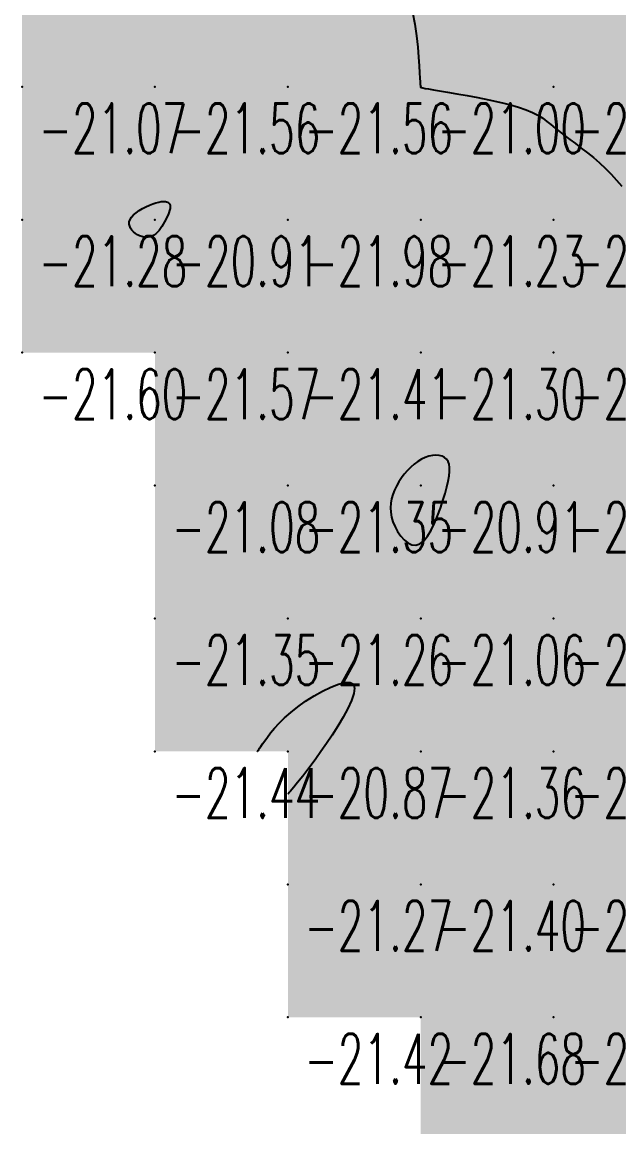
# Model space of a CAD drawing. Header units: millimetres. Extents: x 88261 to 90953, y 390274 to 392322.
# Drawn here: x 89210.2 to 89255.2, y 390839 to 390922.1 of the extents above; entities that cross this region are included whole.
import ezdxf
from ezdxf.enums import TextEntityAlignment as Align

# ---------------------------------------------------------------- set-up
doc = ezdxf.new("R2010")
doc.units = ezdxf.units.MM
doc.header["$LTSCALE"] = 25
for name, color, linetype in [('CN_03_00', 7, 'Continuous'), ('COTEAlt', 7, 'Continuous'), ('TN_COLORIAGE', 7, 'Continuous')]:
    doc.layers.add(name, color=color, linetype=linetype)
doc.styles.add('Simplex 1.0', font='Simplex.shx', dxfattribs={"width": 0.99, "height": 2.5})
doc.styles.get("Standard").update_dxf_attribs({"font": 'times.ttf'})

# ---------------------------------------------------------------- blocks, each defined once
blk = doc.blocks.new('COTE')
at = {"color": 0}
blk.add_point((0, 0), dxfattribs=at)
at = {"layer": 'COTEAlt'}
blk.add_attdef('ALT', text='', height=3.75, dxfattribs=at).set_placement((1.25, -1.25), align=Align.TOP_LEFT)

msp = doc.modelspace()

# ---------------------------------------------------------------- linework, layer by layer
at = {"layer": 'CN_03_00', "elevation": -21, "flags": 128}
for points in [[(89239.63, 390922.841), (89239.804, 390921.953), (89239.931, 390921.07), (89240.019, 390920.227), (89240.079, 390919.46), (89240.121, 390918.803), (89240.153, 390918.284), (89240.177, 390917.894), (89240.195, 390917.613), (89240.208, 390917.423), (89240.217, 390917.306), (89240.222, 390917.244), (89240.226, 390917.218), (89240.228, 390917.21), (89240.233, 390917.203), (89240.255, 390917.193), (89240.31, 390917.178), (89240.415, 390917.154), (89240.587, 390917.12), (89240.842, 390917.073), (89241.196, 390917.01), (89241.667, 390916.93), (89242.263, 390916.829), (89242.961, 390916.71), (89243.732, 390916.575), (89244.544, 390916.424), (89245.368, 390916.26), (89246.173, 390916.085), (89246.928, 390915.9), (89247.603, 390915.708), (89248.176, 390915.51), (89248.657, 390915.304), (89249.066, 390915.091), (89249.422, 390914.868), (89249.743, 390914.635), (89250.048, 390914.391), (89250.356, 390914.135), (89250.687, 390913.865), (89251.054, 390913.58), (89251.455, 390913.281), (89251.882, 390912.964), (89252.328, 390912.63), (89252.785, 390912.278), (89253.245, 390911.907), (89253.702, 390911.515), (89254.148, 390911.102), (89254.576, 390910.669), (89254.985, 390910.222), (89255.377, 390909.77)], [(89227.961, 390867.239), (89227.962, 390867.24), (89227.967, 390867.248), (89227.981, 390867.269), (89228.009, 390867.309), (89228.054, 390867.376), (89228.122, 390867.475), (89228.217, 390867.613), (89228.343, 390867.798), (89228.504, 390868.032), (89228.706, 390868.313), (89228.951, 390868.632), (89229.245, 390868.985), (89229.592, 390869.364), (89229.996, 390869.763), (89230.46, 390870.176), (89230.99, 390870.595), (89231.584, 390871.013), (89232.217, 390871.412), (89232.86, 390871.771), (89233.484, 390872.072), (89234.057, 390872.293), (89234.552, 390872.417), (89234.937, 390872.421), (89235.183, 390872.288), (89235.269, 390872.004), (89235.21, 390871.588), (89235.03, 390871.068), (89234.753, 390870.469), (89234.402, 390869.819), (89234.002, 390869.143), (89233.576, 390868.47), (89233.148, 390867.824), (89232.738, 390867.229), (89232.353, 390866.688), (89231.995, 390866.201), (89231.666, 390865.767), (89231.369, 390865.385), (89231.106, 390865.056), (89230.88, 390864.778), (89230.693, 390864.551), (89230.546, 390864.373), (89230.436, 390864.24), (89230.357, 390864.144), (89230.304, 390864.08), (89230.272, 390864.042), (89230.256, 390864.022), (89230.25, 390864.014), (89230.249, 390864.013)]]:
    msp.add_lwpolyline(points, dxfattribs=at)
for points in [[(89218.784, 390906.203), (89218.642, 390906.318), (89218.517, 390906.449), (89218.416, 390906.593), (89218.344, 390906.748), (89218.309, 390906.911), (89218.316, 390907.08), (89218.374, 390907.253), (89218.485, 390907.427), (89218.643, 390907.599), (89218.839, 390907.767), (89219.065, 390907.927), (89219.31, 390908.077), (89219.566, 390908.213), (89219.824, 390908.332), (89220.075, 390908.432), (89220.31, 390908.51), (89220.528, 390908.566), (89220.725, 390908.6), (89220.901, 390908.611), (89221.052, 390908.599), (89221.179, 390908.566), (89221.277, 390908.51), (89221.347, 390908.432), (89221.386, 390908.331), (89221.397, 390908.212), (89221.384, 390908.075), (89221.35, 390907.925), (89221.297, 390907.765), (89221.23, 390907.596), (89221.152, 390907.421), (89221.065, 390907.245), (89220.973, 390907.069), (89220.876, 390906.896), (89220.774, 390906.729), (89220.666, 390906.571), (89220.552, 390906.425), (89220.431, 390906.293), (89220.303, 390906.177), (89220.168, 390906.082), (89220.026, 390906.009), (89219.878, 390905.958), (89219.725, 390905.929), (89219.568, 390905.922), (89219.41, 390905.937), (89219.25, 390905.972), (89219.092, 390906.029), (89218.936, 390906.106), (89218.784, 390906.203)], [(89242.218, 390887.14), (89242.319, 390887.578), (89242.388, 390887.965), (89242.422, 390888.304), (89242.421, 390888.596), (89242.383, 390888.845), (89242.308, 390889.052), (89242.193, 390889.219), (89242.038, 390889.349), (89241.849, 390889.441), (89241.631, 390889.496), (89241.389, 390889.515), (89241.129, 390889.496), (89240.856, 390889.44), (89240.577, 390889.347), (89240.297, 390889.217), (89240.02, 390889.051), (89239.751, 390888.852), (89239.491, 390888.624), (89239.243, 390888.371), (89239.009, 390888.098), (89238.792, 390887.809), (89238.595, 390887.508), (89238.42, 390887.199), (89238.269, 390886.885), (89238.145, 390886.566), (89238.053, 390886.242), (89237.993, 390885.911), (89237.971, 390885.573), (89237.989, 390885.227), (89238.049, 390884.873), (89238.156, 390884.508), (89238.31, 390884.136), (89238.506, 390883.772), (89238.737, 390883.436), (89238.996, 390883.148), (89239.276, 390882.927), (89239.57, 390882.791), (89239.872, 390882.761), (89240.173, 390882.856), (89240.467, 390883.088), (89240.752, 390883.438), (89241.023, 390883.883), (89241.279, 390884.397), (89241.516, 390884.956), (89241.731, 390885.534), (89241.921, 390886.107), (89242.085, 390886.649), (89242.218, 390887.14)]]:
    msp.add_lwpolyline(points, close=True, dxfattribs=at)
at = {"layer": 'TN_COLORIAGE', "color": 233}
for points in [[(89210.249, 390927.239, -21.505), (89210.249, 390917.239, -21.505), (89220.249, 390927.239, -21.505)], [(89210.249, 390917.239, -21.505), (89220.249, 390917.239, -21.505), (89220.249, 390927.239, -21.505)], [(89220.249, 390917.239, -21.017), (89230.249, 390917.239, -21.017), (89230.249, 390927.239, -21.017)], [(89220.249, 390927.239, -21.017), (89220.249, 390917.239, -21.017), (89230.249, 390927.239, -21.017)], [(89230.249, 390917.239, -21), (89239.652, 390926.643, -21), (89230.249, 390927.239, -21), (89233.515, 390927.239, -21)], [(89239.652, 390926.643, -21.559), (89240.211, 390917.239, -21.559), (89230.249, 390917.239, -21.559)], [(89220.249, 390917.239, -21), (89220.249, 390908.671, -21), (89210.249, 390907.239, -21), (89217.774, 390907.239, -21)], [(89210.249, 390917.239, -21.559), (89210.249, 390907.239, -21.559), (89220.249, 390917.239, -21.559)], [(89230.249, 390917.239, -21), (89221.679, 390908.67, -21), (89220.249, 390917.239, -21), (89220.249, 390908.671, -21)], [(89230.249, 390907.239, -21), (89221.116, 390907.239, -21), (89230.249, 390917.239, -21), (89221.679, 390908.67, -21)], [(89230.249, 390907.239, -21), (89240.227, 390917.218, -21), (89230.249, 390917.239, -21), (89240.211, 390917.239, -21)], [(89230.249, 390907.239, -21), (89240.227, 390917.218, -21), (89240.249, 390907.239, -21), (89240.249, 390917.147, -21)], [(89248.78, 390915.77, -21.227), (89240.249, 390917.147, -21.227), (89240.249, 390907.239, -21.227)], [(89240.249, 390907.239, -21), (89248.78, 390915.77, -21), (89250.249, 390907.239, -21), (89250.249, 390914.02, -21)], [(89254.348, 390911.338, -21.082), (89250.249, 390914.02, -21.082), (89250.249, 390907.239, -21.082)], [(89254.348, 390911.338, -21.082), (89257.246, 390907.239, -21.082), (89250.249, 390907.239, -21.082)], [(89210.249, 390897.239, -21), (89218.898, 390905.889, -21), (89210.249, 390907.239, -21), (89217.774, 390907.239, -21)], [(89230.249, 390907.239, -21), (89221.116, 390907.239, -21), (89220.249, 390897.239, -21), (89220.249, 390905.841, -21)], [(89220.249, 390897.239, -21.983), (89230.249, 390897.239, -21.983), (89230.249, 390907.239, -21.983)], [(89230.249, 390897.239, -21.227), (89240.249, 390897.239, -21.227), (89240.249, 390907.239, -21.227)], [(89230.249, 390907.239, -21.227), (89230.249, 390897.239, -21.227), (89240.249, 390907.239, -21.227)], [(89240.249, 390907.239, -21.082), (89240.249, 390897.239, -21.082), (89250.249, 390907.239, -21.082)], [(89240.249, 390897.239, -21.082), (89250.249, 390897.239, -21.082), (89250.249, 390907.239, -21.082)], [(89250.249, 390897.239, -21), (89259.179, 390906.17, -21), (89250.249, 390907.239, -21), (89257.246, 390907.239, -21)], [(89210.249, 390897.239, -21), (89218.898, 390905.889, -21), (89220.249, 390897.239, -21), (89220.249, 390905.841, -21)], [(89250.249, 390897.239, -21), (89259.179, 390906.17, -21), (89260.249, 390897.239, -21), (89260.249, 390901.05, -21)], [(89220.249, 390887.239, -21.408), (89230.249, 390887.239, -21.408), (89230.249, 390897.239, -21.408)], [(89220.249, 390897.239, -21.408), (89220.249, 390887.239, -21.408), (89230.249, 390897.239, -21.408)], [(89230.249, 390897.239, -21.295), (89230.249, 390887.239, -21.295), (89240.249, 390897.239, -21.295)], [(89230.249, 390887.239, -21), (89238.159, 390887.239, -21), (89240.249, 390897.239, -21), (89240.249, 390889.612, -21)], [(89240.249, 390897.239, -21), (89240.249, 390889.612, -21), (89250.249, 390897.239, -21), (89242.625, 390889.615, -21)], [(89250.249, 390887.239, -21), (89242.409, 390887.239, -21), (89250.249, 390897.239, -21), (89242.625, 390889.615, -21)], [(89250.249, 390887.239, -21.022), (89260.249, 390887.239, -21.022), (89260.249, 390897.239, -21.022)], [(89250.249, 390897.239, -21.022), (89250.249, 390887.239, -21.022), (89260.249, 390897.239, -21.022)], [(89220.249, 390887.239, -21.348), (89220.249, 390877.239, -21.348), (89230.249, 390887.239, -21.348)], [(89220.249, 390877.239, -21.348), (89230.249, 390877.239, -21.348), (89230.249, 390887.239, -21.348)], [(89230.249, 390887.239, -21), (89238.159, 390887.239, -21), (89230.249, 390877.239, -21), (89237.631, 390884.622, -21)], [(89250.249, 390887.239, -21), (89242.409, 390887.239, -21), (89240.249, 390877.239, -21), (89240.249, 390881.319, -21)], [(89240.249, 390877.239, -21.333), (89250.249, 390877.239, -21.333), (89250.249, 390887.239, -21.333)], [(89250.249, 390877.239, -21.261), (89260.249, 390877.239, -21.261), (89260.249, 390887.239, -21.261)], [(89250.249, 390887.239, -21.261), (89250.249, 390877.239, -21.261), (89260.249, 390887.239, -21.261)], [(89230.249, 390877.239, -21), (89237.631, 390884.622, -21), (89240.249, 390877.239, -21), (89240.249, 390881.319, -21)], [(89220.249, 390877.239, -21.259), (89220.249, 390867.239, -21.259), (89230.249, 390877.239, -21.259)], [(89220.249, 390867.239, -21), (89227.961, 390867.239, -21), (89230.249, 390877.239, -21), (89230.249, 390870.59, -21)], [(89230.249, 390877.239, -21), (89230.249, 390870.59, -21), (89240.249, 390877.239, -21), (89236.984, 390873.974, -21)], [(89240.249, 390867.239, -21), (89232.913, 390867.239, -21), (89240.249, 390877.239, -21), (89236.984, 390873.974, -21)], [(89240.249, 390867.239, -21.326), (89250.249, 390867.239, -21.326), (89250.249, 390877.239, -21.326)], [(89240.249, 390877.239, -21.326), (89240.249, 390867.239, -21.326), (89250.249, 390877.239, -21.326)], [(89250.249, 390867.239, -21), (89257.611, 390867.239, -21), (89260.249, 390877.239, -21), (89260.249, 390872.188, -21)], [(89250.249, 390877.239, -21.103), (89250.249, 390867.239, -21.103), (89260.249, 390877.239, -21.103)], [(89230.249, 390857.239, -21.359), (89240.249, 390857.239, -21.359), (89240.249, 390867.239, -21.359)], [(89240.249, 390867.239, -21), (89232.913, 390867.239, -21), (89230.249, 390857.239, -21), (89230.249, 390864.013, -21)], [(89240.249, 390867.239, -21.281), (89240.249, 390857.239, -21.281), (89250.249, 390867.239, -21.281)], [(89240.249, 390857.239, -21.281), (89250.249, 390857.239, -21.281), (89250.249, 390867.239, -21.281)], [(89250.249, 390857.239, -21), (89258.676, 390865.667, -21), (89250.249, 390867.239, -21), (89257.611, 390867.239, -21)], [(89255.996, 390857.239, -21.54), (89258.676, 390865.667, -21.54), (89250.249, 390857.239, -21.54)], [(89230.249, 390857.239, -21.4), (89230.249, 390847.239, -21.4), (89240.249, 390857.239, -21.4)], [(89230.249, 390847.239, -21.4), (89240.249, 390847.239, -21.4), (89240.249, 390857.239, -21.4)], [(89240.249, 390847.239, -21.54), (89250.249, 390847.239, -21.54), (89250.249, 390857.239, -21.54)], [(89240.249, 390857.239, -21.54), (89240.249, 390847.239, -21.54), (89250.249, 390857.239, -21.54)], [(89250.249, 390857.239, -21), (89255.996, 390857.239, -21), (89250.249, 390847.239, -21), (89255.97, 390852.96, -21)], [(89255.97, 390852.96, -21.535), (89258.918, 390847.239, -21.535), (89250.249, 390847.239, -21.535)], [(89240.249, 390847.239, -21.535), (89240.249, 390837.239, -21.535), (89250.249, 390847.239, -21.535)], [(89240.249, 390837.239, -21.535), (89250.249, 390837.239, -21.535), (89250.249, 390847.239, -21.535)], [(89250.249, 390847.239, -21), (89258.918, 390847.239, -21), (89250.249, 390837.239, -21), (89258.242, 390845.233, -21)], [(89260.249, 390837.239, -21), (89260.249, 390845.735, -21), (89250.249, 390837.239, -21), (89258.242, 390845.233, -21)]]:
    msp.add_solid(points, dxfattribs=at)
at = {"layer": 'TN_COLORIAGE', "color": 223}
for points in [[(89240.211, 390917.239, -20.965), (89239.652, 390926.643, -20.965), (89240.249, 390917.239, -20.965), (89240.249, 390927.239, -20.965)], [(89240.249, 390927.239, -20.965), (89240.249, 390917.239, -20.965), (89250.249, 390927.239, -20.965)], [(89240.249, 390917.239, -20.965), (89250.249, 390917.239, -20.965), (89250.249, 390927.239, -20.965)], [(89250.249, 390917.239, -20.767), (89260.249, 390917.239, -20.767), (89260.249, 390927.239, -20.767)], [(89250.249, 390927.239, -20.767), (89250.249, 390917.239, -20.767), (89260.249, 390927.239, -20.767)], [(89240.211, 390917.239, -20.998), (89240.227, 390917.218, -20.998), (89240.249, 390917.239, -20.998)], [(89240.249, 390917.147, -20.998), (89240.227, 390917.218, -20.998), (89240.249, 390917.239, -20.998)], [(89240.249, 390917.147, -20.961), (89248.78, 390915.77, -20.961), (89240.249, 390917.239, -20.961), (89250.249, 390917.239, -20.961)], [(89250.249, 390914.02, -20.961), (89248.78, 390915.77, -20.961), (89250.249, 390917.239, -20.961)], [(89250.249, 390914.02, -20.881), (89254.348, 390911.338, -20.881), (89250.249, 390917.239, -20.881), (89260.249, 390917.239, -20.881)], [(89257.246, 390907.239, -20.881), (89254.348, 390911.338, -20.881), (89260.249, 390907.239, -20.881), (89260.249, 390917.239, -20.881)], [(89217.774, 390907.239, -20.907), (89220.249, 390908.671, -20.907), (89220.249, 390907.239, -20.907)], [(89220.249, 390908.671, -20.907), (89221.679, 390908.67, -20.907), (89220.249, 390907.239, -20.907)], [(89221.679, 390908.67, -20.907), (89221.116, 390907.239, -20.907), (89220.249, 390907.239, -20.907)], [(89217.774, 390907.239, -20.907), (89218.898, 390905.889, -20.907), (89220.249, 390907.239, -20.907)], [(89220.249, 390905.841, -20.907), (89218.898, 390905.889, -20.907), (89220.249, 390907.239, -20.907)], [(89220.249, 390905.841, -20.907), (89221.116, 390907.239, -20.907), (89220.249, 390907.239, -20.907)], [(89240.249, 390889.612, -20.908), (89238.159, 390887.239, -20.908), (89240.249, 390887.239, -20.908)], [(89242.625, 390889.615, -20.908), (89242.409, 390887.239, -20.908), (89240.249, 390887.239, -20.908)], [(89242.625, 390889.615, -20.908), (89240.249, 390889.612, -20.908), (89240.249, 390887.239, -20.908)], [(89240.249, 390881.319, -20.908), (89237.631, 390884.622, -20.908), (89240.249, 390887.239, -20.908)], [(89237.631, 390884.622, -20.908), (89238.159, 390887.239, -20.908), (89240.249, 390887.239, -20.908)], [(89240.249, 390881.319, -20.908), (89242.409, 390887.239, -20.908), (89240.249, 390887.239, -20.908)], [(89236.984, 390873.974, -20.869), (89230.249, 390870.59, -20.869), (89230.249, 390867.239, -20.869)], [(89236.984, 390873.974, -20.869), (89232.913, 390867.239, -20.869), (89230.249, 390867.239, -20.869)], [(89230.249, 390870.59, -20.869), (89227.961, 390867.239, -20.869), (89230.249, 390867.239, -20.869)], [(89230.249, 390864.013, -20.869), (89232.913, 390867.239, -20.869), (89230.249, 390867.239, -20.869)]]:
    msp.add_solid(points, dxfattribs=at)

# ---------------------------------------------------------------- block references
at = {"layer": 'COTEAlt'}
ref = msp.add_blockref('COTE', (89210.249, 390917.239), dxfattribs=at)
ref.add_attrib('ALT', '-21.07', dxfattribs={"height": 3.75, "style": 'Simplex 1.0', "width": 0.6}).set_placement((89211.499, 390915.989), align=Align.TOP_LEFT)
ref = msp.add_blockref('COTE', (89220.249, 390917.239), dxfattribs=at)
ref.add_attrib('ALT', '-21.56', dxfattribs={"height": 3.75, "style": 'Simplex 1.0', "width": 0.6}).set_placement((89221.499, 390915.989), align=Align.TOP_LEFT)
ref = msp.add_blockref('COTE', (89230.249, 390917.239), dxfattribs=at)
ref.add_attrib('ALT', '-21.56', dxfattribs={"height": 3.75, "style": 'Simplex 1.0', "width": 0.6}).set_placement((89231.499, 390915.989), align=Align.TOP_LEFT)
ref = msp.add_blockref('COTE', (89240.249, 390917.239), dxfattribs=at)
ref.add_attrib('ALT', '-21.00', dxfattribs={"height": 3.75, "style": 'Simplex 1.0', "width": 0.6}).set_placement((89241.499, 390915.989), align=Align.TOP_LEFT)
ref = msp.add_blockref('COTE', (89250.249, 390917.239), dxfattribs=at)
ref.add_attrib('ALT', '-20.96', dxfattribs={"height": 3.75, "style": 'Simplex 1.0', "width": 0.6}).set_placement((89251.499, 390915.989), align=Align.TOP_LEFT)
ref = msp.add_blockref('COTE', (89210.249, 390907.239), dxfattribs=at)
ref.add_attrib('ALT', '-21.28', dxfattribs={"height": 3.75, "style": 'Simplex 1.0', "width": 0.6}).set_placement((89211.499, 390905.989), align=Align.TOP_LEFT)
ref = msp.add_blockref('COTE', (89220.249, 390907.239), dxfattribs=at)
ref.add_attrib('ALT', '-20.91', dxfattribs={"height": 3.75, "style": 'Simplex 1.0', "width": 0.6}).set_placement((89221.499, 390905.989), align=Align.TOP_LEFT)
ref = msp.add_blockref('COTE', (89230.249, 390907.239), dxfattribs=at)
ref.add_attrib('ALT', '-21.98', dxfattribs={"height": 3.75, "style": 'Simplex 1.0', "width": 0.6}).set_placement((89231.499, 390905.989), align=Align.TOP_LEFT)
ref = msp.add_blockref('COTE', (89240.249, 390907.239), dxfattribs=at)
ref.add_attrib('ALT', '-21.23', dxfattribs={"height": 3.75, "style": 'Simplex 1.0', "width": 0.6}).set_placement((89241.499, 390905.989), align=Align.TOP_LEFT)
ref = msp.add_blockref('COTE', (89250.249, 390907.239), dxfattribs=at)
ref.add_attrib('ALT', '-21.08', dxfattribs={"height": 3.75, "style": 'Simplex 1.0', "width": 0.6}).set_placement((89251.499, 390905.989), align=Align.TOP_LEFT)
ref = msp.add_blockref('COTE', (89210.249, 390897.239), dxfattribs=at)
ref.add_attrib('ALT', '-21.60', dxfattribs={"height": 3.75, "style": 'Simplex 1.0', "width": 0.6}).set_placement((89211.499, 390895.989), align=Align.TOP_LEFT)
ref = msp.add_blockref('COTE', (89220.249, 390897.239), dxfattribs=at)
ref.add_attrib('ALT', '-21.57', dxfattribs={"height": 3.75, "style": 'Simplex 1.0', "width": 0.6}).set_placement((89221.499, 390895.989), align=Align.TOP_LEFT)
ref = msp.add_blockref('COTE', (89230.249, 390897.239), dxfattribs=at)
ref.add_attrib('ALT', '-21.41', dxfattribs={"height": 3.75, "style": 'Simplex 1.0', "width": 0.6}).set_placement((89231.499, 390895.989), align=Align.TOP_LEFT)
ref = msp.add_blockref('COTE', (89240.249, 390897.239), dxfattribs=at)
ref.add_attrib('ALT', '-21.30', dxfattribs={"height": 3.75, "style": 'Simplex 1.0', "width": 0.6}).set_placement((89241.499, 390895.989), align=Align.TOP_LEFT)
ref = msp.add_blockref('COTE', (89250.249, 390897.239), dxfattribs=at)
ref.add_attrib('ALT', '-21.29', dxfattribs={"height": 3.75, "style": 'Simplex 1.0', "width": 0.6}).set_placement((89251.499, 390895.989), align=Align.TOP_LEFT)
ref = msp.add_blockref('COTE', (89220.249, 390887.239), dxfattribs=at)
ref.add_attrib('ALT', '-21.08', dxfattribs={"height": 3.75, "style": 'Simplex 1.0', "width": 0.6}).set_placement((89221.499, 390885.989), align=Align.TOP_LEFT)
ref = msp.add_blockref('COTE', (89230.249, 390887.239), dxfattribs=at)
ref.add_attrib('ALT', '-21.35', dxfattribs={"height": 3.75, "style": 'Simplex 1.0', "width": 0.6}).set_placement((89231.499, 390885.989), align=Align.TOP_LEFT)
ref = msp.add_blockref('COTE', (89240.249, 390887.239), dxfattribs=at)
ref.add_attrib('ALT', '-20.91', dxfattribs={"height": 3.75, "style": 'Simplex 1.0', "width": 0.6}).set_placement((89241.499, 390885.989), align=Align.TOP_LEFT)
ref = msp.add_blockref('COTE', (89250.249, 390887.239), dxfattribs=at)
ref.add_attrib('ALT', '-21.33', dxfattribs={"height": 3.75, "style": 'Simplex 1.0', "width": 0.6}).set_placement((89251.499, 390885.989), align=Align.TOP_LEFT)
ref = msp.add_blockref('COTE', (89220.249, 390877.239), dxfattribs=at)
ref.add_attrib('ALT', '-21.35', dxfattribs={"height": 3.75, "style": 'Simplex 1.0', "width": 0.6}).set_placement((89221.499, 390875.989), align=Align.TOP_LEFT)
ref = msp.add_blockref('COTE', (89230.249, 390877.239), dxfattribs=at)
ref.add_attrib('ALT', '-21.26', dxfattribs={"height": 3.75, "style": 'Simplex 1.0', "width": 0.6}).set_placement((89231.499, 390875.989), align=Align.TOP_LEFT)
ref = msp.add_blockref('COTE', (89240.249, 390877.239), dxfattribs=at)
ref.add_attrib('ALT', '-21.06', dxfattribs={"height": 3.75, "style": 'Simplex 1.0', "width": 0.6}).set_placement((89241.499, 390875.989), align=Align.TOP_LEFT)
ref = msp.add_blockref('COTE', (89250.249, 390877.239), dxfattribs=at)
ref.add_attrib('ALT', '-21.33', dxfattribs={"height": 3.75, "style": 'Simplex 1.0', "width": 0.6}).set_placement((89251.499, 390875.989), align=Align.TOP_LEFT)
ref = msp.add_blockref('COTE', (89220.249, 390867.239), dxfattribs=at)
ref.add_attrib('ALT', '-21.44', dxfattribs={"height": 3.75, "style": 'Simplex 1.0', "width": 0.6}).set_placement((89221.499, 390865.989), align=Align.TOP_LEFT)
ref = msp.add_blockref('COTE', (89230.249, 390867.239), dxfattribs=at)
ref.add_attrib('ALT', '-20.87', dxfattribs={"height": 3.75, "style": 'Simplex 1.0', "width": 0.6}).set_placement((89231.499, 390865.989), align=Align.TOP_LEFT)
ref = msp.add_blockref('COTE', (89240.249, 390867.239), dxfattribs=at)
ref.add_attrib('ALT', '-21.36', dxfattribs={"height": 3.75, "style": 'Simplex 1.0', "width": 0.6}).set_placement((89241.499, 390865.989), align=Align.TOP_LEFT)
ref = msp.add_blockref('COTE', (89250.249, 390867.239), dxfattribs=at)
ref.add_attrib('ALT', '-21.28', dxfattribs={"height": 3.75, "style": 'Simplex 1.0', "width": 0.6}).set_placement((89251.499, 390865.989), align=Align.TOP_LEFT)
ref = msp.add_blockref('COTE', (89230.249, 390857.239), dxfattribs=at)
ref.add_attrib('ALT', '-21.27', dxfattribs={"height": 3.75, "style": 'Simplex 1.0', "width": 0.6}).set_placement((89231.499, 390855.989), align=Align.TOP_LEFT)
ref = msp.add_blockref('COTE', (89240.249, 390857.239), dxfattribs=at)
ref.add_attrib('ALT', '-21.40', dxfattribs={"height": 3.75, "style": 'Simplex 1.0', "width": 0.6}).set_placement((89241.499, 390855.989), align=Align.TOP_LEFT)
ref = msp.add_blockref('COTE', (89250.249, 390857.239), dxfattribs=at)
ref.add_attrib('ALT', '-21.54', dxfattribs={"height": 3.75, "style": 'Simplex 1.0', "width": 0.6}).set_placement((89251.499, 390855.989), align=Align.TOP_LEFT)
ref = msp.add_blockref('COTE', (89230.249, 390847.239), dxfattribs=at)
ref.add_attrib('ALT', '-21.42', dxfattribs={"height": 3.75, "style": 'Simplex 1.0', "width": 0.6}).set_placement((89231.499, 390845.989), align=Align.TOP_LEFT)
ref = msp.add_blockref('COTE', (89240.249, 390847.239), dxfattribs=at)
ref.add_attrib('ALT', '-21.68', dxfattribs={"height": 3.75, "style": 'Simplex 1.0', "width": 0.6}).set_placement((89241.499, 390845.989), align=Align.TOP_LEFT)
ref = msp.add_blockref('COTE', (89250.249, 390847.239), dxfattribs=at)
ref.add_attrib('ALT', '-21.53', dxfattribs={"height": 3.75, "style": 'Simplex 1.0', "width": 0.6}).set_placement((89251.499, 390845.989), align=Align.TOP_LEFT)

doc.saveas('drawing.dxf')
